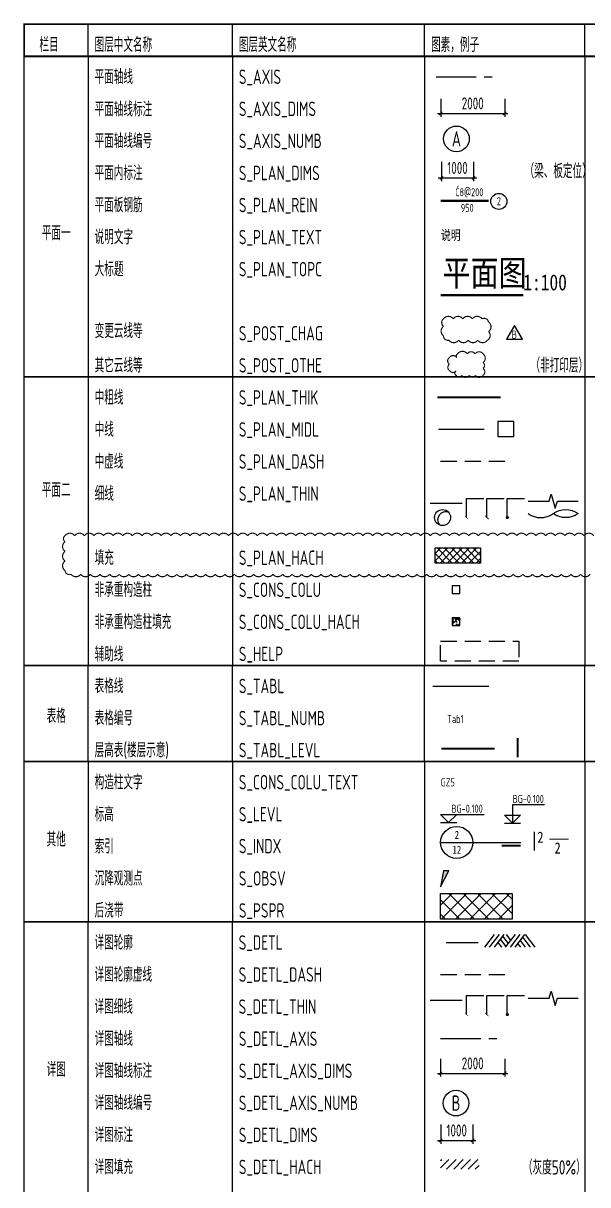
# Model space of a CAD drawing. Extents: x 517450926 to 520131079, y 3499134486 to 3500888201.
# Drawn here: x 517683388 to 517701010, y 3499172692 to 3499208918 of the extents above; entities that cross this region are included whole.
import ezdxf
from ezdxf.enums import TextEntityAlignment as Align

# ---------------------------------------------------------------- set-up
doc = ezdxf.new("R2010")
doc.units = 0
doc.header["$LTSCALE"] = 1000
doc.header["$MEASUREMENT"] = 0
doc.linetypes.add('CENTER', pattern=[2, 1.25, -0.25, 0.25, -0.25])
doc.linetypes.add('DASHED', pattern=[0.75, 0.5, -0.25])
doc.layers.get('0').update_dxf_attribs({"linetype": 'CONTINUOUS'})
doc.layers.get('Defpoints').update_dxf_attribs({"color": 2, "linetype": 'CONTINUOUS'})
for name, color, linetype in [('S_AXIS', 8, 'CENTER'), ('S_AXIS_DIMS', 3, 'CONTINUOUS'), ('S_AXIS_NUMB', 7, 'CONTINUOUS'), ('S_CONS_COLU', 200, 'CONTINUOUS'), ('S_CONS_COLU_HACH', 7, 'CONTINUOUS'), ('S_CONS_COLU_TEXT', 41, 'CONTINUOUS'), ('S_DETL', 7, 'CONTINUOUS'), ('S_DETL_AXIS', 8, 'CENTER'), ('S_DETL_AXIS_DIMS', 3, 'CONTINUOUS'), ('S_DETL_AXIS_NUMB', 7, 'CONTINUOUS'), ('S_DETL_DASH', 9, 'DASHED'), ('S_DETL_DIMS', 83, 'CONTINUOUS'), ('S_DETL_HACH', 254, 'CONTINUOUS'), ('S_DETL_THIN', 43, 'CONTINUOUS'), ('S_FLOR_TEXT', 51, 'CONTINUOUS'), ('S_HELP', 221, 'DASHED'), ('S_INDX', 11, 'CONTINUOUS'), ('S_LEVL', 41, 'CONTINUOUS'), ('S_OBSV', 7, 'CONTINUOUS'), ('S_PLAN_DASH', 255, 'DASHED'), ('S_PLAN_DIMS', 3, 'CONTINUOUS'), ('S_PLAN_HACH', 254, 'CONTINUOUS'), ('S_PLAN_MIDL', 255, 'CONTINUOUS'), ('S_PLAN_REIN', 1, 'CONTINUOUS'), ('S_PLAN_TEXT', 7, 'CONTINUOUS'), ('S_PLAN_THIK', 6, 'CONTINUOUS'), ('S_PLAN_THIN', 83, 'CONTINUOUS'), ('S_PLAN_TOPC', 7, 'CONTINUOUS'), ('S_POST_CHAG', 50, 'CONTINUOUS'), ('S_PSPR', 43, 'CONTINUOUS'), ('S_TABL', 83, 'CONTINUOUS'), ('S_TABL_LEVL', 1, 'CONTINUOUS'), ('S_TABL_NUMB', 7, 'CONTINUOUS')]:
    doc.layers.add(name, color=color, linetype=linetype)
doc.layers.add('S_POST_OTHE', color=110, linetype='CONTINUOUS', plot=False)
doc.styles.add('TH-STYLE1', font='Tssdeng.shx', dxfattribs={"width": 0.7, "bigfont": 'Tssdchn.shx'})
doc.styles.add('TH-STYLE2', font='', dxfattribs={"width": 0.8})
doc.styles.add('TH-STYLE3', font='tssdeng.shx', dxfattribs={"width": 0.7, "bigfont": 'tssdchn.shx'})
doc.styles.get('TH-STYLE2').set_extended_font_data('STXihei')
doc.dimstyles.new('TSSD_100_100', dxfattribs={"dimtxt": 375, "dimasz": 100, "dimexe": 100, "dimexo": 0, "dimgap": 125, "dimtad": 1, "dimdec": 1, "dimdsep": 46, "dimtxsty": 'TH-STYLE3', "dimblk": 'ARCHTICK', "dimcen": -100, "dimdle": 100, "dimclrt": 7, "dimadec": 0, "dimazin": 0, "dimtfac": 1, "dimtdec": 1, "dimtix": 1, "dimtmove": 2, "dimatfit": 3, "dimldrblk": 'ARCHTICK', "dimfxl": 500, "dimfxlon": 1, "dimtolj": 1, "dimtzin": 0, "dimarcsym": 0})

# ---------------------------------------------------------------- blocks, each defined once
blk = doc.blocks.new('Num')
blk.add_circle((0, 0), 250)
at = {"style": 'TH-STYLE1', "width": 0.7, "flags": 8}
blk.add_attdef('N', text='', height=250, dxfattribs=at).set_placement((0, -120), align=Align.CENTER)
blk = doc.blocks.new('ts_axno')
at = {"color": 0, "linetype": 'ByBlock', "lineweight": -2}
blk.add_circle((0, 0), 0.5, dxfattribs=at)
at = {"color": 0, "linetype": 'ByBlock', "lineweight": -2, "style": 'TH-STYLE1', "width": 0.8}
blk.add_attdef('A', text='', height=0.6, dxfattribs=at).set_placement((0, 0), align=Align.MIDDLE_CENTER)
blk = doc.blocks.new('INDX')
at = {"layer": 'S_INDX'}
blk.add_line((-1000, 0), (0, 0), dxfattribs=at)
at = {"layer": 'S_INDX', "xscale": 1000, "yscale": 1000, "zscale": 1000}
blk.add_blockref('ts_axno', (-500, 0), dxfattribs=at)
at = {"style": 'TH-STYLE2', "width": 0.8, "flags": 8}
for tag, p in [('N', (-494, 112)), ('PN', (-494, -352))]:
    blk.add_attdef(tag, text='', height=250, dxfattribs=at).set_placement(p, align=Align.CENTER)
blk = doc.blocks.new('INDX-1')
at = {"const_width": 40}
blk.add_lwpolyline([(-99299, 121357), (-99299, 121957)], dxfattribs=at)
at = {"style": 'TH-STYLE2', "width": 0.8}
blk.add_attdef('N', text='', height=350, dxfattribs=at).set_placement((-99199, 121957), align=Align.TOP_LEFT)
blk = doc.blocks.new('CHAG')
at = {"layer": 'S_POST_CHAG', "color": 1}
blk.add_lwpolyline([(0, 289), (-250, -144), (250, -144)], close=True, dxfattribs=at)
at = {"layer": 'S_POST_CHAG', "style": 'TH-STYLE1', "width": 0.8}
blk.add_attdef('03', text='', height=250, dxfattribs=at).set_placement((0, 0), align=Align.MIDDLE)
blk = doc.blocks.new('tc')
for p, q in [((-307, -402), (0, 0)), ((-157, -402), (150, 0)), ((-7, -402), (300, 0)), ((342, -402), (649, 0)), ((509, -183), (369, 0)), ((492, -402), (799, 0)), ((642, -402), (949, 0)), ((1268, -402), (960, 0)), ((226, -402), (109, -249)), ((359, -379), (184, -151)), ((434, -281), (259, -53)), ((818, -402), (730, -287)), ((968, -402), (805, -189)), ((1118, -402), (880, -91))]:
    blk.add_line(p, q)
blk = doc.blocks.new('*U67')
for p, q in [((-250, 250), (250, 250)), ((0, 0), (-250, 250)), ((-250, 0), (250, 0)), ((0, 0), (250, 250))]:
    blk.add_line(p, q)
blk.add_lwpolyline([(1000, 572), (0, 572), (0, 0)])
at = {"style": 'TH-STYLE1', "width": 0.7, "flags": 8}
blk.add_attdef('BG', (4, 632), '', height=250, dxfattribs=at)
blk = doc.blocks.new('*U68')
for p, q in [((-250, 250), (250, 250)), ((0, 0), (-250, 250)), ((-250, 0), (250, 0)), ((0, 0), (250, 250)), ((250, 250), (1112, 250))]:
    blk.add_line(p, q)
at = {"style": 'TH-STYLE1', "width": 0.7, "flags": 8}
blk.add_attdef('BG', (88, 310), '', height=250, dxfattribs=at)
blk = doc.blocks.new('asno2')
blk.add_circle((193767, 17435), 400)
at = {"color": 0, "linetype": 'ByBlock', "lineweight": -2, "style": 'TH-STYLE1', "width": 0.7}
blk.add_attdef('A', text='', height=480, dxfattribs=at).set_placement((193767, 17435), align=Align.MIDDLE_CENTER)
blk = doc.blocks.new('_ArchTick')
at = {"color": 0, "const_width": 0.25}
blk.add_lwpolyline([(-0.53, -0.53), (0.53, 0.53)], dxfattribs=at)
blk = doc.blocks.new('*D546')
at = {"layer": 'Defpoints', "color": 0, "transparency": 16777216}
for p in [(517696417.561075, 3499176618.354403), (517698417.561075, 3499176618.354403), (517698417.561075, 3499176164.158915)]:
    blk.add_point(p, dxfattribs=at)
at = {"layer": 'S_DETL_AXIS_DIMS', "color": 0, "lineweight": -2, "transparency": 16777216}
for p, q in [((517696417.561075, 3499176618.354403), (517696417.561075, 3499176064.158915)), ((517698417.561075, 3499176618.354403), (517698417.561075, 3499176064.158915)), ((517696317.561075, 3499176164.158915), (517698517.561075, 3499176164.158915))]:
    blk.add_line(p, q, dxfattribs=at)
at = {"layer": 'S_DETL_AXIS_DIMS', "color": 0, "lineweight": -2, "transparency": 16777216, "xscale": 100, "yscale": 100, "zscale": 100, "rotation": 180}
blk.add_blockref('_ArchTick', (517696417.561075, 3499176164.158915), dxfattribs=at)
at = {"layer": 'S_DETL_AXIS_DIMS', "color": 0, "lineweight": -2, "transparency": 16777216, "xscale": 100, "yscale": 100, "zscale": 100}
blk.add_blockref('_ArchTick', (517698417.561075, 3499176164.158915), dxfattribs=at)
at = {"layer": 'S_DETL_AXIS_DIMS', "color": 7, "transparency": 16777216, "insert": (517697417.561075, 3499176476.658915), "char_height": 375, "attachment_point": 5, "style": 'TH-STYLE3'}
blk.add_mtext('\\A1;2000', dxfattribs=at)
blk = doc.blocks.new('*D547')
at = {"layer": 'Defpoints', "color": 0, "transparency": 16777216}
for p in [(517696443, 3499204626), (517697443, 3499204626), (517697443, 3499204091)]:
    blk.add_point(p, dxfattribs=at)
at = {"layer": 'S_PLAN_DIMS', "color": 0, "lineweight": -2, "transparency": 16777216}
for p, q in [((517696443, 3499204591), (517696443, 3499203991)), ((517697443, 3499204591), (517697443, 3499203991)), ((517696343, 3499204091), (517697543, 3499204091))]:
    blk.add_line(p, q, dxfattribs=at)
at = {"layer": 'S_PLAN_DIMS', "color": 0, "lineweight": -2, "transparency": 16777216, "xscale": 100, "yscale": 100, "zscale": 100, "rotation": 180}
blk.add_blockref('_ArchTick', (517696443, 3499204091), dxfattribs=at)
at = {"layer": 'S_PLAN_DIMS', "color": 0, "lineweight": -2, "transparency": 16777216, "xscale": 100, "yscale": 100, "zscale": 100}
blk.add_blockref('_ArchTick', (517697443, 3499204091), dxfattribs=at)
at = {"layer": 'S_PLAN_DIMS', "color": 7, "transparency": 16777216, "insert": (517696943, 3499204404), "char_height": 375, "attachment_point": 5, "style": 'TH-STYLE3'}
blk.add_mtext('\\A1;1000', dxfattribs=at)
blk = doc.blocks.new('*D548')
at = {"layer": 'Defpoints', "color": 0, "transparency": 16777216}
for p in [(517696418, 3499174609), (517697418, 3499174609), (517697418, 3499174074)]:
    blk.add_point(p, dxfattribs=at)
at = {"layer": 'S_DETL_DIMS', "color": 0, "lineweight": -2, "transparency": 16777216}
for p, q in [((517696418, 3499174574), (517696418, 3499173974)), ((517697418, 3499174574), (517697418, 3499173974)), ((517696318, 3499174074), (517697518, 3499174074))]:
    blk.add_line(p, q, dxfattribs=at)
at = {"layer": 'S_DETL_DIMS', "color": 0, "lineweight": -2, "transparency": 16777216, "xscale": 100, "yscale": 100, "zscale": 100, "rotation": 180}
blk.add_blockref('_ArchTick', (517696418, 3499174074), dxfattribs=at)
at = {"layer": 'S_DETL_DIMS', "color": 0, "lineweight": -2, "transparency": 16777216, "xscale": 100, "yscale": 100, "zscale": 100}
blk.add_blockref('_ArchTick', (517697418, 3499174074), dxfattribs=at)
at = {"layer": 'S_DETL_DIMS', "color": 7, "transparency": 16777216, "insert": (517696918, 3499174387), "char_height": 375, "attachment_point": 5, "style": 'TH-STYLE3'}
blk.add_mtext('\\A1;1000', dxfattribs=at)
blk = doc.blocks.new('*D550')
at = {"layer": 'Defpoints', "color": 0, "transparency": 16777216}
for p in [(517696418, 3499206558), (517698418, 3499206558), (517698418, 3499206103)]:
    blk.add_point(p, dxfattribs=at)
at = {"layer": 'S_AXIS_DIMS', "color": 0, "lineweight": -2, "transparency": 16777216}
for p, q in [((517696418, 3499206558), (517696418, 3499206003)), ((517698418, 3499206558), (517698418, 3499206003)), ((517696318, 3499206103), (517698518, 3499206103))]:
    blk.add_line(p, q, dxfattribs=at)
at = {"layer": 'S_AXIS_DIMS', "color": 0, "lineweight": -2, "transparency": 16777216, "xscale": 100, "yscale": 100, "zscale": 100, "rotation": 180}
blk.add_blockref('_ArchTick', (517696418, 3499206103), dxfattribs=at)
at = {"layer": 'S_AXIS_DIMS', "color": 0, "lineweight": -2, "transparency": 16777216, "xscale": 100, "yscale": 100, "zscale": 100}
blk.add_blockref('_ArchTick', (517698418, 3499206103), dxfattribs=at)
at = {"layer": 'S_AXIS_DIMS', "color": 7, "transparency": 16777216, "insert": (517697418, 3499206416), "char_height": 375, "attachment_point": 5, "style": 'TH-STYLE3'}
blk.add_mtext('\\A1;2000', dxfattribs=at)

msp = doc.modelspace()

# ---------------------------------------------------------------- hatches: boundary and pattern name
at = {"layer": 'S_CONS_COLU_HACH'}
h = msp.add_hatch(dxfattribs=at)
h.set_pattern_fill('ARMORED', scale=30, style=0)
h.set_pattern_definition([(50, (517836523.52, 3499095087.17), (215.17805, -18.82564), [22.5, -247.5]), (355, (517836523.52, 3499095087.17), (-41.6254, 225.65764), [18, -198]), (100.4514, (517836541.45, 3499095085.6), (173.55281, 206.83186), [19.12206, -210.34263]), (46.1842, (517836523.52, 3499095147.17), (320.1723, -49.6557), [33.75, -371.25]), (96.6356, (517836550.2, 3499095143.03), (280.3988, 292.23536), [28.6831, -315.5139]), (351.1842, (517836523.52, 3499095147.17), (280.3986, 292.2356), [27, -297]), (21, (517836553.52, 3499095132.17), (179.07212, -120.78567), [22.5, -247.5]), (326, (517836553.52, 3499095132.17), (72.9946, 217.545), [18, -198]), (71.4514, (517836568.44, 3499095122.1), (252.0668, 96.75915), [19.12206, -210.34263]), (37.5, (517836523.52, 3499095087.17), (3.647957, 99.868156), [0, -195.6, 0, -201, 0, -198.75]), (7.5, (517836523.52, 3499095087.17), (78.92086, 118.323514), [0, -114.6, 0, -191.1, 0, -75.75]), (327.5, (517836456.62, 3499095087.17), (160.14673, -6.76646), [0, -75, 0, -234, 0, -310.5]), (317.5, (517836426.62, 3499095087.17), (174.95585, 30.0315), [0, -97.5, 0, -155.4, 0, -220.5]), (45, (517836523.52, 3499095087.17), (-106.06602, 106.06602), [])])
h.paths.add_polyline_path([(517696779.4041, 3499190131.7765), (517697019.4041, 3499190131.7765), (517697019.4041, 3499190371.7765), (517696779.4041, 3499190371.7765)])
at = {"layer": 'S_DETL_HACH'}
h = msp.add_hatch(dxfattribs=at)
h.set_pattern_fill('ANSI31', color=256, scale=50, style=0)
h.set_pattern_definition([(45, (517801344.9, 3499061722.86), (-112.2532, 112.2532), [])])
h.paths.add_polyline_path([(517697617.5651, 3499173478.2131), (517696417.5651, 3499173478.2131), (517696417.5651, 3499173178.2131), (517697617.5651, 3499173178.2131)])
at = {"layer": 'S_PLAN_HACH'}
h = msp.add_hatch(dxfattribs=at)
h.set_pattern_fill('ANSI37', color=256, scale=50, style=0)
h.set_pattern_definition([(45, (518636595.9, 3499260518.78), (-112.253202, 112.253202), []), (135, (518636595.9, 3499260518.78), (-112.253202, -112.253202), [])])
h.paths.add_polyline_path([(517696247.4301, 3499192552.2242), (517696247.4301, 3499192080.4953), (517697663.4155, 3499192080.4953), (517697663.4155, 3499192552.2242)])
at = {"layer": 'S_PSPR'}
h = msp.add_hatch(dxfattribs=at)
h.set_pattern_fill('NET', color=256, scale=100, angle=45, style=0)
h.set_pattern_definition([(45, (517801344.9, 3499071715.84), (-224.5064, 224.5064), []), (135, (517801344.9, 3499071715.84), (-224.5064, -224.5064), [])])
h.paths.add_polyline_path([(517698647.5651, 3499181780.4499), (517696417.5651, 3499181780.4499), (517696417.5651, 3499180980.4499), (517698647.5651, 3499180980.4499)])

# ---------------------------------------------------------------- linework, layer by layer
at = {"layer": 'S_AXIS'}
msp.add_line((517696279.7882, 3499207246.4657), (517698279.7882, 3499207246.4657), dxfattribs=at)
at = {"layer": 'S_CONS_COLU'}
for points in [[(517696779.4001, 3499191371.7765), (517696779.4001, 3499191131.7765), (517697019.4001, 3499191131.7765), (517697019.4001, 3499191371.7765)], [(517696779.4041, 3499190371.7765), (517696779.4041, 3499190131.7765), (517697019.4041, 3499190131.7765), (517697019.4041, 3499190371.7765)]]:
    msp.add_lwpolyline(points, close=True, dxfattribs=at)
at = {"layer": 'S_DETL'}
msp.add_line((517696590.3723, 3499180251.7765), (517697590.3723, 3499180251.7765), dxfattribs=at)
at = {"layer": 'S_DETL_AXIS'}
msp.add_line((517696417.5611, 3499177251.7765), (517698417.5611, 3499177251.7765), dxfattribs=at)
at = {"layer": 'S_DETL_DASH'}
msp.add_line((517696417.5651, 3499179251.7765), (517698417.5651, 3499179251.7765), dxfattribs=at)
at = {"layer": 'S_DETL_THIN'}
msp.add_line((517696090.3723, 3499178449.5039), (517697090.3723, 3499178449.5039), dxfattribs=at)
msp.add_lwpolyline([(517699149.9659, 3499178507.4488), (517699799.9659, 3499178507.4488), (517699869.9659, 3499178727.4488), (517699989.9659, 3499178287.4488), (517700059.9659, 3499178507.4488), (517700709.9659, 3499178507.4488)], dxfattribs=at)
at = {"layer": 'S_HELP'}
msp.add_lwpolyline([(517696417.5651, 3499189642.8255), (517698859.4711, 3499189642.8255), (517698859.4711, 3499189024.2961), (517696417.5651, 3499189024.2961)], close=True, dxfattribs=at)
at = {"layer": 'S_INDX'}
msp.add_line((517697417.5651, 3499183368.8521), (517698917.5651, 3499183368.8521), dxfattribs=at)
at = {"layer": 'S_INDX', "const_width": 70}
msp.add_lwpolyline([(517698917.5651, 3499183268.8521), (517698317.5651, 3499183268.8521)], dxfattribs=at)
at = {"layer": 'S_OBSV'}
msp.add_lwpolyline([(517696417.5651, 3499181979.1941), (517696677.3727, 3499182479.1941), (517696507.5651, 3499182479.1941)], close=True, dxfattribs=at)
msp.add_solid([(517696507.5651, 3499182479.1941), (517696677.3727, 3499182479.1941), (517696417.5651, 3499181979.1941)], dxfattribs=at)
at = {"layer": 'S_PLAN_DASH'}
msp.add_line((517696417.5651, 3499195259.4075), (517698417.5651, 3499195259.4075), dxfattribs=at)
at = {"layer": 'S_PLAN_HACH'}
msp.add_lwpolyline([(517696247.4301, 3499192552.2242), (517697663.4155, 3499192552.2242), (517697663.4155, 3499192080.4953), (517696247.4301, 3499192080.4953)], close=True, dxfattribs=at)
at = {"layer": 'S_PLAN_MIDL'}
msp.add_line((517696349.1709, 3499196259.4075), (517697775.058, 3499196259.4075), dxfattribs=at)
msp.add_lwpolyline([(517698202.9675, 3499196032.1356), (517698702.9675, 3499196032.1356), (517698702.9675, 3499196496.5626), (517698202.9675, 3499196496.5626)], close=True, dxfattribs=at)
at = {"layer": 'S_PLAN_REIN', "const_width": 70}
msp.add_lwpolyline([(517696417.5651, 3499203381.0517), (517697920.7165, 3499203381.0517)], dxfattribs=at)
at = {"layer": 'S_PLAN_THIK', "const_width": 70}
msp.add_lwpolyline([(517696312.4435, 3499197251.7765), (517698292.4435, 3499197251.7765)], dxfattribs=at)
at = {"layer": 'S_PLAN_THIN'}
msp.add_line((517696090.3723, 3499193951.7765), (517697090.3723, 3499193951.7765), dxfattribs=at)
msp.add_lwpolyline([(517699149.9659, 3499194009.7214), (517699799.9659, 3499194009.7214), (517699869.9659, 3499194229.7214), (517699989.9659, 3499193789.7214), (517700059.9659, 3499194009.7214), (517700709.9659, 3499194009.7214)], dxfattribs=at)
msp.add_lwpolyline([(517699149.9659, 3499193626.1878, 0.3281705948), (517699929.9659, 3499193626.1878, -0.3281705948), (517700709.9659, 3499193626.1878, -0.3281705948), (517699929.9659, 3499193626.1878, -0.5058306574)], format="xyb", dxfattribs=at)
msp.add_circle((517696476.9802, 3499193501.8669), 250, dxfattribs=at)
msp.add_arc((517696573.9214, 3499193427.3319), 250, 66.60061205, 218.28831157, dxfattribs=at)
at = {"layer": 'S_PLAN_TOPC', "const_width": 80}
msp.add_lwpolyline([(517696417.5651, 3499200436.5219), (517698997.3525, 3499200436.5219)], dxfattribs=at)
at = {"layer": 'S_POST_CHAG', "const_width": 35}
msp.add_lwpolyline([(517696509.0915, 3499199698.0142, -0.52056705), (517696809.0915, 3499199698.0142, -0.52056705), (517697109.0915, 3499199698.0142, -0.52056705), (517697409.0915, 3499199698.0142, -0.52056705), (517697709.0915, 3499199698.0142, -0.52056705), (517697910.5281, 3499199599.4508, -0.52056705), (517697910.5281, 3499199299.4508, -0.52056705), (517697876.7554, 3499199033.2234, -0.52056705), (517697576.7554, 3499199033.2234, -0.52056705), (517697276.7554, 3499199033.2234, -0.52056705), (517696976.7554, 3499199033.2234, -0.52056705), (517696676.7554, 3499199033.2234, -0.52056705), (517696509.0915, 3499199165.5595, -0.52056705), (517696509.0915, 3499199465.5595, -0.52056705)], format="xyb", close=True, dxfattribs=at)
msp.add_lwpolyline([(517701082.8114, 3499191733.5285, -0.52056705), (517700782.8114, 3499191733.5285, -0.52056705), (517700482.8114, 3499191733.5285, -0.52056705), (517700182.8114, 3499191733.5285, -0.52056705), (517699882.8114, 3499191733.5285, -0.52056705), (517699582.8114, 3499191733.5285, -0.52056705), (517699282.8114, 3499191733.5285, -0.52056705), (517698982.8114, 3499191733.5285, -0.52056705), (517698682.8114, 3499191733.5285, -0.52056705), (517698382.8114, 3499191733.5285, -0.52056705), (517698082.8114, 3499191733.5285, -0.52056705), (517697782.8114, 3499191733.5285, -0.52056705), (517697482.8114, 3499191733.5285, -0.52056705), (517697182.8114, 3499191733.5285, -0.52056705), (517696882.8114, 3499191733.5285, -0.52056705), (517696582.8114, 3499191733.5285, -0.52056705), (517696282.8114, 3499191733.5285, -0.52056705), (517695982.8114, 3499191733.5285, -0.52056705), (517695682.8114, 3499191733.5285, -0.52056705), (517695382.8114, 3499191733.5285, -0.52056705), (517695082.8114, 3499191733.5285, -0.52056705), (517694782.8114, 3499191733.5285, -0.52056705), (517694482.8114, 3499191733.5285, -0.52056705), (517694182.8114, 3499191733.5285, -0.52056705), (517693882.8114, 3499191733.5285, -0.52056705), (517693582.8114, 3499191733.5285, -0.52056705), (517693282.8114, 3499191733.5285, -0.52056705), (517692982.8114, 3499191733.5285, -0.52056705), (517692682.8114, 3499191733.5285, -0.52056705), (517692382.8114, 3499191733.5285, -0.52056705), (517692082.8114, 3499191733.5285, -0.52056705), (517691782.8114, 3499191733.5285, -0.52056705), (517691482.8114, 3499191733.5285, -0.52056705), (517691182.8114, 3499191733.5285, -0.52056705), (517690882.8114, 3499191733.5285, -0.52056705), (517690582.8114, 3499191733.5285, -0.52056705), (517690282.8114, 3499191733.5285, -0.52056705), (517689982.8114, 3499191733.5285, -0.52056705), (517689682.8114, 3499191733.5285, -0.52056705), (517689382.8114, 3499191733.5285, -0.52056705), (517689082.8114, 3499191733.5285, -0.52056705), (517688782.8114, 3499191733.5285, -0.52056705), (517688482.8114, 3499191733.5285, -0.52056705), (517688182.8114, 3499191733.5285, -0.52056705), (517687882.8114, 3499191733.5285, -0.52056705), (517687582.8114, 3499191733.5285, -0.52056705), (517687282.8114, 3499191733.5285, -0.52056705), (517686982.8114, 3499191733.5285, -0.52056705), (517686682.8114, 3499191733.5285, -0.52056705), (517686382.8114, 3499191733.5285, -0.52056705), (517686082.8114, 3499191733.5285, -0.52056705), (517685782.8114, 3499191733.5285, -0.52056705), (517685482.8114, 3499191733.5285, -0.52056705), (517685182.8114, 3499191733.5285, -0.52056705), (517684882.8114, 3499191733.5285, -0.52056705), (517684694.3804, 3499191845.0975, -0.52056705), (517684694.3804, 3499192145.0975, -0.52056705), (517684694.3804, 3499192445.0975, -0.52056705), (517684694.3804, 3499192745.0975, -0.52056705), (517684694.3804, 3499192934.7822, -0.52056705), (517684994.3804, 3499192934.7822, -0.52056705), (517685294.3804, 3499192934.7822, -0.52056705), (517685594.3804, 3499192934.7822, -0.52056705), (517685894.3804, 3499192934.7822, -0.52056705), (517686194.3804, 3499192934.7822, -0.52056705), (517686494.3804, 3499192934.7822, -0.52056705), (517686794.3804, 3499192934.7822, -0.52056705), (517687094.3804, 3499192934.7822, -0.52056705), (517687394.3804, 3499192934.7822, -0.52056705), (517687694.3804, 3499192934.7822, -0.52056705), (517687994.3804, 3499192934.7822, -0.52056705), (517688294.3804, 3499192934.7822, -0.52056705), (517688594.3804, 3499192934.7822, -0.52056705), (517688894.3804, 3499192934.7822, -0.52056705), (517689194.3804, 3499192934.7822, -0.52056705), (517689494.3804, 3499192934.7822, -0.52056705), (517689794.3804, 3499192934.7822, -0.52056705), (517690094.3804, 3499192934.7822, -0.52056705), (517690394.3804, 3499192934.7822, -0.52056705), (517690694.3804, 3499192934.7822, -0.52056705), (517690994.3804, 3499192934.7822, -0.52056705), (517691294.3804, 3499192934.7822, -0.52056705), (517691594.3804, 3499192934.7822, -0.52056705), (517691894.3804, 3499192934.7822, -0.52056705), (517692194.3804, 3499192934.7822, -0.52056705), (517692494.3804, 3499192934.7822, -0.52056705), (517692794.3804, 3499192934.7822, -0.52056705), (517693094.3804, 3499192934.7822, -0.52056705), (517693394.3804, 3499192934.7822, -0.52056705), (517693694.3804, 3499192934.7822, -0.52056705), (517693994.3804, 3499192934.7822, -0.52056705), (517694294.3804, 3499192934.7822, -0.52056705), (517694594.3804, 3499192934.7822, -0.52056705), (517694894.3804, 3499192934.7822, -0.52056705), (517695194.3804, 3499192934.7822, -0.52056705), (517695494.3804, 3499192934.7822, -0.52056705), (517695794.3804, 3499192934.7822, -0.52056705), (517696094.3804, 3499192934.7822, -0.52056705), (517696394.3804, 3499192934.7822, -0.52056705), (517696694.3804, 3499192934.7822, -0.52056705), (517696994.3804, 3499192934.7822, -0.52056705), (517697294.3804, 3499192934.7822, -0.52056705), (517697594.3804, 3499192934.7822, -0.52056705), (517697894.3804, 3499192934.7822, -0.52056705), (517698194.3804, 3499192934.7822, -0.52056705), (517698494.3804, 3499192934.7822, -0.52056705), (517698794.3804, 3499192934.7822, -0.52056705), (517699094.3804, 3499192934.7822, -0.52056705), (517699394.3804, 3499192934.7822, -0.52056705), (517699694.3804, 3499192934.7822, -0.52056705), (517699994.3804, 3499192934.7822, -0.52056705), (517700294.3804, 3499192934.7822, -0.52056705), (517700594.3804, 3499192934.7822, -0.52056705), (517700894.3804, 3499192934.7822, -0.52056705), (517701194.3804, 3499192934.7822, -0.52056705)], format="xyb", dxfattribs=at)
at = {"layer": 'S_POST_OTHE', "const_width": 35}
msp.add_lwpolyline([(517696690.3087, 3499198284.013, -0.52056705), (517696690.3087, 3499198491.1945, -0.52056705), (517696923.4903, 3499198491.1945, -0.52056705), (517696949.3993, 3499198607.7337, -0.52056705), (517697247.3541, 3499198607.7337, -0.52056705), (517697493.4899, 3499198607.7337, -0.52056705), (517697739.6263, 3499198607.7337, -0.52056705), (517697739.6263, 3499198335.8084, -0.52056705), (517697739.6263, 3499198154.5248, -0.52056705), (517697739.6263, 3499197934.3945, -0.52056705), (517697506.4446, 3499197934.3945, -0.52056705), (517697312.1267, 3499197934.3945, -0.52056705), (517697078.9451, 3499197934.3945, -0.52056705), (517696897.5814, 3499197934.3945, -0.52056705), (517696897.5814, 3499198076.8316, -0.52056705), (517696703.2635, 3499198076.8316, -0.52056705)], format="xyb", close=True, dxfattribs=at)
at = {"layer": 'S_PSPR'}
msp.add_lwpolyline([(517696417.5651, 3499181780.4499), (517698647.5651, 3499181780.4499), (517698647.5651, 3499180980.4499), (517696417.5651, 3499180980.4499)], close=True, dxfattribs=at)
at = {"layer": 'S_TABL'}
for p, q in [((517685417.5691, 3499207887.7765), (517685417.5691, 3499208887.7765)), ((517689917.5691, 3499207887.7765), (517689917.5691, 3499208887.7765)), ((517695917.5691, 3499207887.7765), (517695917.5691, 3499208887.7765)), ((517700917.5691, 3499207887.7765), (517700917.5691, 3499208887.7765)), ((517685417.5651, 3499207887.7765), (517685417.5651, 3499197887.7765)), ((517689917.5651, 3499207887.7765), (517689917.5651, 3499197887.7765)), ((517695917.5651, 3499207887.7765), (517695917.5651, 3499197887.7765)), ((517700917.5611, 3499207887.7765), (517700917.5611, 3499197887.7765)), ((517685417.5651, 3499197887.7765), (517685417.5651, 3499188887.7765)), ((517689917.5651, 3499197887.7765), (517689917.5651, 3499188887.7765)), ((517695917.5651, 3499197887.7765), (517695917.5651, 3499188887.7765)), ((517700917.5611, 3499197887.7765), (517700917.5611, 3499188887.7765)), ((517718217.5651, 3499188887.7765), (517683417.5691, 3499188887.7765)), ((517685417.5651, 3499185887.7765), (517685417.5651, 3499188887.7765)), ((517689917.5651, 3499185887.7765), (517689917.5651, 3499188887.7765)), ((517695917.5651, 3499185887.7765), (517695917.5651, 3499188887.7765)), ((517700917.5611, 3499185887.7765), (517700917.5611, 3499188887.7765)), ((517696177.8123, 3499188243.3798), (517697917.5651, 3499188243.3798)), ((517685417.5651, 3499185887.7765), (517685417.5651, 3499180887.7765)), ((517689917.5651, 3499185887.7765), (517689917.5651, 3499180887.7765)), ((517695917.5651, 3499185887.7765), (517695917.5651, 3499180887.7765)), ((517700917.5611, 3499185887.7765), (517700917.5611, 3499180887.7765)), ((517685417.5651, 3499168887.7765), (517685417.5651, 3499180887.7765)), ((517689917.5651, 3499168887.7765), (517689917.5651, 3499180887.7765)), ((517695917.5651, 3499180887.7765), (517695917.5651, 3499168887.7765)), ((517700917.5611, 3499180887.7765), (517700917.5611, 3499168887.7765))]:
    msp.add_line(p, q, dxfattribs=at)
at = {"layer": 'S_TABL', "const_width": 60}
msp.add_lwpolyline([(517683417.5691, 3499208887.7765), (517718217.5651, 3499208887.7765), (517718217.5651, 3499207887.7765), (517683417.5691, 3499207887.7765)], close=True, dxfattribs=at)
at = {"layer": 'S_TABL'}
for points in [[(517683417.5691, 3499207887.7765), (517718217.5651, 3499207887.7765), (517718217.5651, 3499197887.7765), (517683417.5691, 3499197887.7765)], [(517683417.5691, 3499197887.7765), (517718217.5651, 3499197887.7765), (517718217.5651, 3499188887.7765), (517683417.5691, 3499188887.7765)], [(517683417.5691, 3499188887.7765), (517718217.5651, 3499188887.7765), (517718217.5651, 3499185887.7765), (517683417.5691, 3499185887.7765)], [(517683417.5691, 3499185887.7765), (517718217.5651, 3499185887.7765), (517718217.5651, 3499180887.7765), (517683417.5691, 3499180887.7765)], [(517683417.5691, 3499180887.7765), (517718217.5651, 3499180887.7765), (517718217.5651, 3499168887.7765), (517683417.5691, 3499168887.7765)]]:
    msp.add_lwpolyline(points, close=True, dxfattribs=at)
at = {"layer": 'S_TABL_LEVL', "const_width": 60}
for points in [[(517698822.8298, 3499186628.5452), (517698822.8298, 3499186018.8071)], [(517696437.0298, 3499186291.4813), (517698099.2174, 3499186291.4813)]]:
    msp.add_lwpolyline(points, dxfattribs=at)

# ---------------------------------------------------------------- block references
at = {"layer": 'S_AXIS_NUMB'}
msp.add_blockref('asno2', (517503143.7603, 3499187876.1409), dxfattribs=at).add_auto_attribs({'A': 'A'})
at = {"layer": 'S_DETL'}
msp.add_blockref('tc', (517698100.983, 3499180501.1137), dxfattribs=at)
at = {"layer": 'S_DETL_AXIS_NUMB'}
msp.add_blockref('asno2', (517503129.819, 3499157803.6126), dxfattribs=at).add_auto_attribs({'A': 'B'})
at = {"layer": 'S_FLOR_TEXT'}
msp.add_blockref('Num', (517698233.7999, 3499203362.0123), dxfattribs=at).add_auto_attribs({'N': '2'})
at = {"layer": 'S_INDX'}
msp.add_blockref('INDX', (517697417.5651, 3499183368.8521), dxfattribs=at).add_auto_attribs({'N': '2', 'PN': '12'})
ref = msp.add_blockref('INDX-1', (517798636.4848, 3499061749.9261), dxfattribs=at)
ref.add_attrib('N', '2', dxfattribs={"height": 350, "style": 'TH-STYLE2', "width": 0.8}).set_placement((517699437.1324, 3499183706.5341), align=Align.TOP_LEFT)
ref = msp.add_blockref('INDX-1', (517821769.4606, 3499282770.3627), dxfattribs=dict(at, rotation=90))
ref.add_attrib('N', '2', dxfattribs={"layer": '0', "height": 350, "style": 'TH-STYLE2', "width": 0.8}).set_placement((517699973.6675, 3499183371.0103), align=Align.TOP_LEFT)
at = {"layer": 'S_LEVL'}
msp.add_blockref('*U67', (517698660.5702, 3499183968.6744), dxfattribs=at).add_auto_attribs({'BG': 'BG-0.100'})
ref = msp.add_blockref('*U68', (517696667.5651, 3499183986.488), dxfattribs=at)
ref.add_attrib('BG', 'BG-0.100', (517696755.9222, 3499184296.488), dxfattribs={"layer": '0', "height": 250, "style": 'TH-STYLE1', "width": 0.7})
at = {"layer": 'S_POST_CHAG'}
msp.add_blockref('CHAG', (517698718.7312, 3499199203.9653), dxfattribs=at).add_auto_attribs({'03': 'B'})

# ---------------------------------------------------------------- texts
at = {"layer": 'S_CONS_COLU_TEXT', "style": 'TH-STYLE1', "width": 0.7}
msp.add_text('GZ5', height=250, dxfattribs=at).set_placement((517696417.5611, 3499185043.6974), align=Align.BOTTOM_LEFT)
at = {"layer": 'S_FLOR_TEXT', "style": 'TH-STYLE1', "width": 0.7}
for s, p in [('Ć8@200', (517696872.1799, 3499203522.7082)), ('950', (517697045.7834, 3499203035.4896))]:
    msp.add_text(s, height=250, dxfattribs=at).set_placement(p)
at = {"layer": 'S_PLAN_TEXT', "style": 'TH-STYLE1', "width": 0.7}
for s, height, p in [('栏目', 450, (517683892.9182, 3499207887.7765)), ('图层中文名称', 450, (517685617.5691, 3499207887.7765)), ('图层英文名称', 450, (517690117.5691, 3499207887.7765)), ('图素，例子', 450, (517696117.5691, 3499207887.7765)), ('平面轴线', 450, (517685617.5691, 3499206887.7765)), ('S_AXIS', 450, (517690117.5651, 3499206887.7765)), ('平面轴线标注', 450, (517685617.5691, 3499205875.5541)), ('S_AXIS_DIMS', 450, (517690117.5651, 3499205887.7765)), ('平面轴线编号', 450, (517685617.5691, 3499204887.7765)), ('S_AXIS_NUMB', 450, (517690117.5651, 3499204887.7765)), ('平面内标注', 450, (517685617.5651, 3499203887.7765)), ('S_PLAN_DIMS', 450, (517690117.5651, 3499203887.7765)), ('平面板钢筋', 450, (517685617.5611, 3499202887.7765)), ('S_PLAN_REIN', 450, (517690117.5611, 3499202887.7765)), ('说明文字', 450, (517685617.5651, 3499201887.7765)), ('S_PLAN_TEXT', 450, (517690117.5651, 3499201887.7765)), ('说明', 350, (517696426.7616, 3499202017.0297)), ('大标题', 450, (517685617.5651, 3499200887.7765)), ('S_PLAN_TOPC', 450, (517690117.5651, 3499200887.7765)), ('变更云线等', 450, (517685617.5651, 3499198962.1448)), ('S_POST_CHAG', 450, (517690117.5651, 3499198887.7765)), ('其它云线等', 450, (517685617.5651, 3499197887.7765)), ('S_POST_OTHE', 450, (517690117.5651, 3499197887.7765)), ('中粗线', 450, (517685617.5651, 3499196887.7765)), ('S_PLAN_THIK', 450, (517690117.5651, 3499196887.7765)), ('中线', 450, (517685617.5651, 3499195887.7765)), ('S_PLAN_MIDL', 450, (517690117.5651, 3499195887.7765)), ('中虚线', 450, (517685617.5651, 3499194887.7765)), ('S_PLAN_DASH', 450, (517690117.5651, 3499194887.7765)), ('细线', 450, (517685617.5651, 3499193887.7765)), ('S_PLAN_THIN', 450, (517690117.5651, 3499193887.7765)), ('填充', 450, (517685617.5611, 3499191887.7765)), ('S_PLAN_HACH', 450, (517690117.5611, 3499191887.7765)), ('非承重构造柱', 450, (517685617.5651, 3499190887.7765)), ('S_CONS_COLU', 450, (517690117.5651, 3499190887.7765)), ('非承重构造柱填充', 450, (517685617.5691, 3499189887.7765)), ('S_CONS_COLU_HACH', 450, (517690117.5691, 3499189887.7765)), ('辅助线', 450, (517685617.5651, 3499188878.0715)), ('S_HELP', 450, (517690117.5651, 3499188887.7765)), ('表格线', 450, (517685617.5651, 3499187887.7765)), ('S_TABL', 450, (517690117.5651, 3499187887.7765)), ('表格编号', 450, (517685617.5651, 3499186887.7765)), ('S_TABL_NUMB', 450, (517690117.5651, 3499186887.7765)), ('层高表(楼层示意)', 450, (517685617.5651, 3499185887.7765)), ('S_TABL_LEVL', 450, (517690117.5651, 3499185887.7765)), ('构造柱文字', 450, (517685617.5651, 3499184887.7765)), ('S_CONS_COLU_TEXT', 450, (517690117.5651, 3499184887.7765)), ('标高', 450, (517685617.5651, 3499183887.7765)), ('S_LEVL', 450, (517690117.5651, 3499183887.7765)), ('索引', 450, (517685617.5651, 3499182887.7765)), ('S_INDX', 450, (517690117.5651, 3499182895.4083)), ('沉降观测点', 450, (517685617.5651, 3499181887.7765)), ('S_OBSV', 450, (517690117.5651, 3499181887.7765)), ('后浇带', 450, (517685617.5651, 3499180887.7765)), ('S_PSPR', 450, (517690117.5651, 3499180887.7765)), ('详图轮廓', 450, (517685614.0928, 3499179887.7765)), ('S_DETL', 450, (517690114.0928, 3499179887.7765)), ('详图轮廓虚线', 450, (517685614.0928, 3499178887.7765)), ('S_DETL_DASH', 450, (517690114.0928, 3499178887.7765)), ('详图细线', 450, (517685614.0928, 3499177887.7765)), ('S_DETL_THIN', 450, (517690110.9764, 3499177887.7765)), ('详图轴线', 450, (517685617.5651, 3499176887.7765)), ('S_DETL_AXIS', 450, (517690117.5611, 3499176887.7765)), ('详图轴线标注', 450, (517685617.5651, 3499175887.7765)), ('S_DETL_AXIS_DIMS', 450, (517690117.5611, 3499175887.7765)), ('详图轴线编号', 450, (517685617.5651, 3499174887.7765)), ('S_DETL_AXIS_NUMB', 450, (517690117.5611, 3499174887.7765)), ('详图标注', 450, (517685617.5651, 3499173887.7765)), ('S_DETL_DIMS', 450, (517690117.5651, 3499173887.7765)), ('详图填充', 450, (517685617.5651, 3499172887.7765)), ('S_DETL_HACH', 450, (517690117.5651, 3499172887.7765))]:
    msp.add_text(s, height=height, dxfattribs=at).set_placement(p, align=Align.BOTTOM_LEFT)
for s, p in [('（梁、板定位）', (517701131.8081, 3499203948.066)), ('（非打印层）', (517701017.5651, 3499197886.5773)), ('（灰度50%%%）', (517700945.9372, 3499172873.9248))]:
    msp.add_text(s, height=450, dxfattribs=at).set_placement(p, align=Align.BOTTOM_RIGHT)
at = {"layer": 'S_PLAN_TEXT', "char_height": 450, "attachment_point": 5, "style": 'TH-STYLE1'}
for s, insert in [('平面一', (517684417.5671, 3499202375.1821)), ('平面二', (517684417.5671, 3499194361.1969)), ('表格', (517684417.5671, 3499187313.8332))]:
    msp.add_mtext(s, dxfattribs=dict(at, insert=insert))
at = {"layer": 'S_PLAN_TEXT', "char_height": 450, "width": 1999.995972, "attachment_point": 5, "style": 'TH-STYLE1'}
for s, insert in [('其他', (517684417.5671, 3499183465.9509)), ('详图', (517684417.5671, 3499176287.7765))]:
    msp.add_mtext(s, dxfattribs=dict(at, insert=insert))
at = {"layer": 'S_PLAN_TOPC', "style": 'TH-STYLE2', "width": 0.8}
for s, height, p in [('平面图', 800, (517696478.8557, 3499200486.5219)), ('1:100', 500, (517698997.3525, 3499200436.5219))]:
    msp.add_text(s, height=height, dxfattribs=at).set_placement(p, align=Align.BOTTOM_LEFT)
at = {"layer": 'S_TABL_NUMB', "style": 'TH-STYLE1', "width": 0.7}
msp.add_text('Tab1', height=250, dxfattribs=at).set_placement((517696622.5327, 3499187091.5691))

# ---------------------------------------------------------------- dimensions: what is measured, and where the dimension line sits
at = {"layer": 'S_AXIS_DIMS'}
dim = msp.add_linear_dim(base=(517698417.5651, 3499206103.358), p1=(517696417.5651, 3499206557.5535), p2=(517698417.5651, 3499206557.5535), dimstyle='TSSD_100_100', dxfattribs=at)
dim.commit()
dim.dimension.update_dxf_attribs({"geometry": '*D550', "text_midpoint": (517697417.5651, 3499206415.858)})
at = {"layer": 'S_DETL_AXIS_DIMS'}
dim = msp.add_linear_dim(base=(517698417.5611, 3499176164.1589), p1=(517696417.5611, 3499176618.3544), p2=(517698417.5611, 3499176618.3544), dimstyle='TSSD_100_100', dxfattribs=at)
dim.commit()
dim.dimension.update_dxf_attribs({"geometry": '*D546', "text_midpoint": (517697417.5611, 3499176476.6589)})
at = {"layer": 'S_DETL_DIMS'}
dim = msp.add_linear_dim(base=(517697417.5651, 3499174074.1054), p1=(517696417.5651, 3499174609.1859), p2=(517697417.5651, 3499174609.1859), dimstyle='TSSD_100_100', dxfattribs=at)
dim.commit()
dim.dimension.update_dxf_attribs({"geometry": '*D548', "text_midpoint": (517696917.5651, 3499174386.6054)})
at = {"layer": 'S_PLAN_DIMS'}
dim = msp.add_linear_dim(base=(517697443.3788, 3499204091.2394), p1=(517696443.3788, 3499204626.32), p2=(517697443.3788, 3499204626.32), dimstyle='TSSD_100_100', dxfattribs=at)
dim.commit()
dim.dimension.update_dxf_attribs({"geometry": '*D547', "text_midpoint": (517696943.3788, 3499204403.7394)})

# ---------------------------------------------------------------- leaders
at = {"layer": 'S_DETL_THIN'}
for points, override in [([(517697227.3894, 3499178002.3959), (517697227.3894, 3499178591.9219), (517697765.456, 3499178591.9219)], {"dimgap": 100, "dimtad": 0, "dimldrblk": 'ArchTick'}), ([(517697861.5152, 3499178002.3959), (517697861.5152, 3499178591.9219), (517698399.5818, 3499178591.9219)], {"dimgap": 100, "dimtad": 0}), ([(517698498.5553, 3499178002.3959), (517698498.5553, 3499178591.9219), (517699036.6219, 3499178591.9219)], {"dimgap": 100, "dimtad": 0, "dimldrblk": 'Dot'})]:
    msp.add_leader(points, dimstyle='TSSD_100_100', override=override, dxfattribs=at)
at = {"layer": 'S_PLAN_THIN'}
for points, override in [([(517697227.3894, 3499193504.6685), (517697227.3894, 3499194094.1946), (517697765.456, 3499194094.1946)], {"dimgap": 100, "dimtad": 0, "dimldrblk": 'ArchTick'}), ([(517697861.5152, 3499193504.6685), (517697861.5152, 3499194094.1946), (517698399.5818, 3499194094.1946)], {"dimgap": 100, "dimtad": 0}), ([(517698498.5553, 3499193504.6685), (517698498.5553, 3499194094.1946), (517699036.6219, 3499194094.1946)], {"dimgap": 100, "dimtad": 0, "dimldrblk": 'Dot'})]:
    msp.add_leader(points, dimstyle='TSSD_100_100', override=override, dxfattribs=at)

doc.saveas('drawing.dxf')
